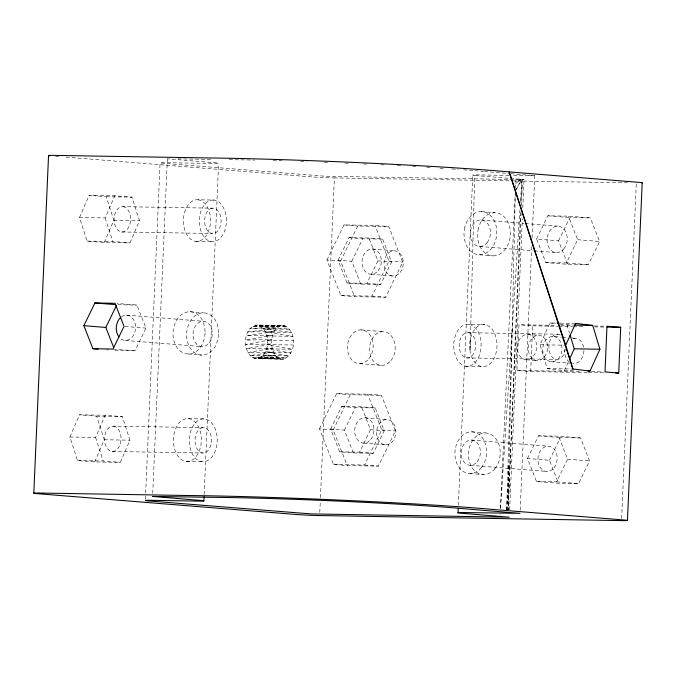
<?xml version="1.0" encoding="UTF-8"?>
<svg xmlns="http://www.w3.org/2000/svg" width="676" height="676" viewBox="0 0 676 676"><rect width="100%" height="100%" fill="white"/><g stroke="black" fill="none" stroke-linecap="round" stroke-linejoin="round"><path stroke-width="0.51" stroke-dasharray="3.38 2.54" d="M508.014 510.008L515.281 194.308M509.062 175.414L481.118 174.94A20.491 0.642 2.5 0 0 474.679 175.456L470.09 351.013L470.69 354.03A21.04 13.689 -89 0 0 490.734 363.063A21.04 13.689 -89 0 0 493.336 331.02A21.04 13.689 -89 0 0 472.389 333.116C469.795 338.659 469.119 345.014 470.09 351.013L470.623 337.932M266.851 335.887L292.835 336.327L265.533 332L291.525 332.431L263.589 328.79L289.598 329.22L261.173 326.474L287.19 326.888L257.877 325.046C272.022 329.727 270.738 358.736 254.565 358.474C241.34 353.066 242.532 326.178 257.877 325.046L284.469 325.612C297.06 331.198 296.603 354.503 283.447 359.117L258.147 358.55L283.447 359.117L260.911 357.291L286.244 358.111L263.386 354.985L288.787 356.024L265.389 351.782L290.9 353.007L266.454 348.816L292.446 349.255L267.333 344.599L293.316 345.03M506.594 509.915L512.205 329.001M507.422 510L509.07 464.209L506.738 509.991M520.537 212.349L508.149 509.907L521.111 213.413M520.934 202.859L521.897 179.647L524.052 179.546L474.679 175.456M145.382 499.446L145.619 494.173M145.661 493.117L160.077 162.857M152.751 493.303L167.352 158.818M204.16 494.57L218.618 163.254M319.799 512.391L320.263 501.845M320.441 497.62L334.4 177.915L510.693 180.864M458.37 505.369L472.786 175.109M521.433 206.028L522.582 179.647M509.62 509.839L522.354 218.585M522.802 208.064L524.052 179.546M587.283 372.51L530.685 371.572L516.963 370.465L518.965 324.759L556.686 325.384M520.174 510.186L531.691 246.402M532.063 237.96L534.784 175.701L510.71 173.681M530.685 371.572L532.68 325.857L518.965 324.759M621.658 518.5L636.31 182.959M515.484 188.241L515.889 179.546M500.46 508.327L515.298 192.195M500.139 515.256L500.155 514.799M500.536 508.335L519.92 210.143M520.537 200.679L521.897 179.647L325.587 176.259L164.082 163.347A16.968 0.532 2.5 0 1 165.992 162.679L210.295 163.423A20.491 0.642 2.5 0 0 213.717 162.637L167.487 158.86M534.784 175.701L510.101 175.43M79.506 217.528L89.088 195.339L114.768 195.77L131.938 197.155L139.526 220.714L129.944 242.895L104.265 242.473L87.094 241.087L79.506 217.528L105.186 217.951L114.768 195.77M104.265 242.473L113.847 220.283L106.259 196.724L89.088 195.339M69.924 436.992L79.506 414.81L105.186 415.241L122.356 416.619L129.944 440.186L120.362 462.367L94.682 461.936L77.512 460.559L69.924 436.992L95.603 437.423L105.186 415.241M94.682 461.936L104.265 439.755L96.676 416.196L79.506 414.81M573.578 370.769L564.333 370.617L547.222 368.597L540.014 344.785L549.926 322.984L556.095 323.086M564.333 370.617L568.643 361.136M114.861 350.481L134.946 350.819L145.991 328.113L136.949 305.07L117.092 303.473M326.93 259.99L343.991 224.914L375.028 225.438L388.742 226.536L402.719 262.127L385.658 297.203L354.621 296.688L340.907 295.581L326.93 259.99L340.653 261.097L354.621 296.688M338.051 260.175L349.002 237.673L368.91 238.003L382.624 239.11L391.598 261.942L380.647 284.452L360.739 284.114L347.025 283.016L338.051 260.175L351.774 261.282L360.739 284.114M340.653 261.097L357.705 226.021L388.742 226.536M351.774 261.282L362.716 238.772L382.624 239.11M347.025 283.016L366.933 283.345L377.876 260.843L368.91 238.003M340.907 295.581L371.944 296.105L388.996 261.029L375.028 225.438M319.495 428.812L336.589 393.66L367.693 394.176L381.408 395.283L395.418 430.958L378.315 466.11L347.21 465.587L333.496 464.48L319.495 428.812L333.209 429.911L347.21 465.587M330.691 428.998L341.634 406.504L361.533 406.834L375.256 407.941L384.213 430.764L373.27 453.266L353.371 452.928L339.656 451.83L330.691 428.998L344.405 430.105L353.371 452.928M333.209 429.911L350.303 394.759L381.408 395.283M344.405 430.105L355.348 407.603L375.256 407.941M339.656 451.83L359.556 452.159L370.499 429.666L361.533 406.834M333.496 464.48L364.601 465.003L381.695 429.851L367.693 394.176M536.583 239.025L547.873 215.813L568.415 216.159L590.359 217.925L599.612 241.476L588.323 264.696L567.781 264.35L545.836 262.584L536.583 239.025L558.537 240.791L567.781 264.35M558.537 240.791L569.826 217.579L590.359 217.925M545.836 262.584L566.37 262.93L577.659 239.718L568.415 216.159M527.491 458.505L538.51 435.834L558.562 436.172L580.515 437.938L589.54 460.939L578.521 483.61L558.469 483.272L536.516 481.506L527.491 458.505L549.436 460.272L558.469 483.272M549.436 460.272L560.463 437.6L580.515 437.938M536.516 481.506L556.568 481.844L567.595 459.173L558.562 436.172M515.349 191.147L521.111 179.63L515.822 181.134M516.354 189.373L521.897 179.647M515.712 183.39L521.111 179.63L515.805 181.514M385.709 444.859L388.218 444.47A12.683 9.625 -85.4 0 0 394.319 438.673L395.418 435.631A12.683 9.625 -85.4 0 0 388.48 419.762A12.683 9.625 -85.4 0 0 376.718 430.933A12.683 9.625 -85.4 0 0 385.709 444.859L363.756 443.093M177.678 158.86L212.475 159.435M511.749 180.881L629.973 182.858M106.259 196.724L131.938 197.155M197.874 199.783A20.829 13.545 -89 0 1 208.225 231.919A20.829 13.545 -89 0 1 184.81 230.043A20.829 13.545 -89 0 1 197.874 199.783L213.768 200.054A20.829 13.545 -89 0 1 224.111 232.189A20.829 13.545 -89 0 1 200.696 230.305A20.829 13.545 -89 0 1 213.768 200.054M122.914 206.67A12.683 8.247 -89 0 1 129.209 226.24A12.683 8.247 -89 0 1 114.954 225.091A12.683 8.247 -89 0 1 122.914 206.67L213.413 208.183A12.683 8.247 -89 0 1 219.708 227.753A12.683 8.247 -89 0 1 205.453 226.604A12.683 8.247 -89 0 1 213.413 208.183M113.847 220.283L139.526 220.714M121.807 231.995L212.306 233.507M196.057 241.383L211.951 241.645M87.094 241.087L112.774 241.518L129.944 242.895M117.861 304.749L136.949 305.07M560.201 323.153L575.606 323.407M559.998 324.167L573.206 325.097M560.877 325.452L572.411 325.646M594.415 326.009L605.941 326.204M469.11 324.379A21.04 13.689 -89 0 1 478.329 357.748A21.04 13.689 -89 0 1 454.804 353.768A21.04 13.689 -89 0 1 469.11 324.379L485.005 324.649M532.68 325.857L557.835 326.28M558.883 326.297L572.504 326.525M573.552 326.542L585.078 326.736M594.508 326.888L606.042 327.083M468.434 332.693A12.683 8.247 -89 0 1 473.994 352.796A12.683 8.247 -89 0 1 459.815 350.396A12.683 8.247 -89 0 1 468.434 332.693L558.156 334.197M267.468 340.18L293.443 340.62M540.014 344.785L565.694 345.208M466.389 357.9L556.111 359.404M465.722 366.215L481.608 366.476M547.222 368.597L572.902 369.028M516.963 370.465L580.895 371.53M591.373 371.707L602.899 371.893M588.331 372.527L604.048 372.789M96.676 416.196L122.356 416.619M188.317 418.647A21.438 13.942 -89 0 1 198.972 451.72A21.438 13.942 -89 0 1 174.864 449.785A21.438 13.942 -89 0 1 188.317 418.647L204.211 418.909A21.438 13.942 -89 0 1 214.858 451.99A21.438 13.942 -89 0 1 190.759 450.047A21.438 13.942 -89 0 1 204.211 418.909M113.331 426.142A12.683 8.247 -89 0 1 119.627 445.712A12.683 8.247 -89 0 1 105.371 444.563A12.683 8.247 -89 0 1 113.331 426.142L203.831 427.654A12.683 8.247 -89 0 1 210.126 447.225A12.683 8.247 -89 0 1 195.871 446.075A12.683 8.247 -89 0 1 203.831 427.654M104.265 439.755L129.944 440.186M112.224 451.467L202.724 452.979M186.449 461.454L202.344 461.725M77.512 460.559L103.191 460.99L120.362 462.367M484.455 171.569L509.662 173.597M55.686 156.317L58.837 156.57M66.18 157.162L310.588 176.816A16.908 0.532 2.5 0 0 334.4 177.915M547.873 215.813L569.826 217.579M481.312 211.605L494.891 212.695M480.94 219.945L524.052 223.41M525.108 223.494L557.7 226.114M577.659 239.718L599.612 241.476M343.991 224.914L357.705 226.021M479.791 246.453L533.415 250.762M534.462 250.847L556.542 252.621M349.002 237.673L362.716 238.772M479.419 254.784L493.007 255.883M566.37 262.93L588.323 264.696M372.239 248.954L394.184 250.72M388.996 261.029L402.719 262.127M377.876 260.843L391.598 261.942M371.132 274.27L393.077 276.036M366.933 283.345L380.647 284.452M371.944 296.105L385.658 297.203M527.525 334.4L538.502 335.279M553.881 336.53A12.683 9.625 -85.4 0 1 559.804 356.666A12.683 9.625 -85.4 0 1 543.31 354.123A12.683 9.625 -85.4 0 1 553.881 336.53L561.198 337.113M562.238 337.197L567.468 337.62M571.651 337.958L575.825 338.296M190.007 311.746L203.586 312.836M361.06 329.854L383.081 331.62M126.454 315.117L203.214 321.286M125.085 326.432L145.991 328.113M526.418 359.725L537.395 360.604M550.788 361.685L569.598 363.198M125.356 340.442L202.107 346.611M359.59 363.62L381.61 365.386M188.156 353.97L201.744 355.069M113.002 349.053L134.946 350.819M106.504 349.813L108.591 349.974M336.589 393.66L350.303 394.759M341.634 406.504L355.348 407.603M364.863 417.776L386.816 419.534M538.51 435.834L560.463 437.6M471.696 431.829L485.275 432.927M381.695 429.851L395.418 430.958M370.499 429.666L384.213 430.764M471.333 440.051L548.092 446.219M567.595 459.173L589.54 460.939M359.556 452.159L373.27 453.266M470.234 465.282L546.994 471.459M364.601 465.003L378.315 466.11M469.871 473.496L483.458 474.594M556.568 481.844L578.521 483.61M549.926 322.984L555.968 323.694M105.186 217.951L112.774 241.518M95.603 437.423L103.191 460.99M567.046 324.995L569.445 332.938M229.172 159.705A160.744 5.053 2.5 0 1 254.827 160.102M273.07 160.55A160.744 5.053 2.5 0 1 282.213 160.804M300.6 161.395A160.744 5.053 2.5 0 1 306.836 161.606M324.21 162.257A160.744 5.053 2.5 0 1 328.316 162.417M344.802 163.093A160.744 5.053 2.5 0 1 348.943 163.279M363.392 163.93A160.744 5.053 2.5 0 1 367.499 164.124M380.774 164.775A160.744 5.053 2.5 0 1 384.805 164.978M397.268 165.628A160.744 5.053 2.5 0 1 401.367 165.857M412.563 166.482A160.744 5.053 2.5 0 1 416.67 166.719M426.7 167.318A160.744 5.053 2.5 0 1 430.595 167.564M439.958 168.163A160.744 5.053 2.5 0 1 444.977 168.493M451.906 168.975A160.744 5.053 2.5 0 1 458.421 169.439M463.601 169.828A160.744 5.053 2.5 0 1 473.825 170.648M474.848 170.732A160.744 5.053 2.5 0 1 483.408 171.484M121.57 316.731A12.683 9.625 -85.4 0 1 134.11 320.644A12.683 9.625 -85.4 0 1 131.668 337.577A12.683 9.625 -85.4 0 1 118.706 336.614M565.237 349.002A12.683 8.247 -89 0 1 555.047 359.108A12.683 8.247 -89 0 1 549.301 342.985A12.683 8.247 -89 0 1 560.235 334.983M573.307 338.338A12.683 9.625 -85.4 0 1 583.667 347.413M583.92 350.692A12.683 9.625 -85.4 0 1 572.733 363.451M569.572 362.184A12.683 9.625 -85.4 0 1 564.764 349.399M271.752 339.555C271.059 346.771 272.986 356.184 280.591 358.973L254.565 358.474L277.87 357.697L252.494 357.646L275.462 355.373L249.993 355.551L273.535 352.154L247.94 352.517L272.225 348.258L246.47 348.757L271.617 343.966L245.692 344.523L271.752 339.555C272.411 333.074 276.729 324.311 284.469 325.612L255.004 325.164L281.613 325.469L252.241 326.423L278.816 326.474L249.774 328.73L276.281 328.561L247.771 331.941L274.16 331.578L246.368 335.82L272.614 335.33L245.658 340.113L271.752 339.555M464.75 227.339L463.947 232.924L464.26 238.518L465.671 243.757A21.624 16.41 -85.4 0 0 490.201 249.917A21.624 16.41 -85.4 0 0 491.646 216.835A21.624 16.41 -85.4 0 0 466.617 222.159L464.75 227.339M478.329 228.437L477.526 234.014L477.839 239.608L479.25 244.847A21.624 16.41 -85.4 0 0 503.781 251.007A21.624 16.41 -85.4 0 0 505.225 217.925A21.624 16.41 -85.4 0 0 480.197 223.257L478.329 228.437M205.141 333.124L204.236 338.913L202.53 343.645A21.142 16.047 -85.4 0 1 178.05 348.858A21.142 16.047 -85.4 0 1 179.47 316.512A21.142 16.047 -85.4 0 1 203.451 322.536L204.744 327.319L205.141 333.124M218.72 334.223L217.816 340.003L216.109 344.743A21.142 16.047 -85.4 0 1 191.638 349.957A21.142 16.047 -85.4 0 1 193.049 317.602A21.142 16.047 -85.4 0 1 217.03 323.627L218.323 328.418L218.72 334.223M487.083 242.684A13.275 10.072 -85.4 0 0 483.534 220.435A13.275 10.072 -85.4 0 0 470.479 236.465A13.275 10.072 -85.4 0 0 487.083 242.684M563.843 248.861A13.275 10.072 -85.4 0 0 560.294 226.612A13.275 10.072 -85.4 0 0 547.239 242.642A13.275 10.072 -85.4 0 0 563.843 248.861M494.925 468.679A20.863 15.835 -85.4 0 0 489.339 433.705A20.863 15.835 -85.4 0 0 468.823 458.894A20.863 15.835 -85.4 0 0 494.925 468.679M390.905 360.595A16.908 12.827 -85.4 0 0 386.385 332.254A16.908 12.827 -85.4 0 0 369.755 352.669A16.908 12.827 -85.4 0 0 390.905 360.595M368.885 358.821A16.908 12.827 -85.4 0 0 364.356 330.48A16.908 12.827 -85.4 0 0 347.726 350.895A16.908 12.827 -85.4 0 0 368.885 358.821M209.078 343.019A12.683 9.625 -85.4 0 0 205.69 321.759A12.683 9.625 -85.4 0 0 193.218 337.07A12.683 9.625 -85.4 0 0 209.078 343.019M481.346 467.581A20.863 15.835 -85.4 0 0 475.76 432.615A20.863 15.835 -85.4 0 0 455.244 457.804A20.863 15.835 -85.4 0 0 481.346 467.581M553.94 467.877A12.633 9.591 -85.4 0 0 550.56 446.692A12.633 9.591 -85.4 0 0 538.13 461.953A12.633 9.591 -85.4 0 0 553.94 467.877M477.18 461.7A12.633 9.591 -85.4 0 0 473.8 440.515A12.633 9.591 -85.4 0 0 461.37 455.776A12.633 9.591 -85.4 0 0 477.18 461.7M378.104 270.679A12.683 9.625 -85.4 0 0 374.707 249.427A12.683 9.625 -85.4 0 0 362.235 264.73A12.683 9.625 -85.4 0 0 378.104 270.679M400.048 272.445A12.683 9.625 -85.4 0 0 396.66 251.193A12.683 9.625 -85.4 0 0 384.188 266.496A12.683 9.625 -85.4 0 0 400.048 272.445M370.727 439.501A12.683 9.625 -85.4 0 0 367.338 418.25A12.683 9.625 -85.4 0 0 354.866 433.553A12.683 9.625 -85.4 0 0 370.727 439.501M544.366 357.012A12.683 9.625 -85.4 0 0 540.977 335.752A12.683 9.625 -85.4 0 0 528.505 351.064A12.683 9.625 -85.4 0 0 544.366 357.012M533.389 356.125A12.683 9.625 -85.4 0 0 530.001 334.873A12.683 9.625 -85.4 0 0 517.529 350.185A12.683 9.625 -85.4 0 0 533.389 356.125"/><path stroke-width="1.01" d="M33.8 493.21L48.545 155.564M203.882 500.899L204.067 496.674M458.049 512.754L458.235 508.538M618.717 373.034L620.712 327.328L606.989 326.221L604.995 371.927L618.717 373.034L615.574 372.983M627.455 520.435L642.2 182.79M590.013 371.04L572.902 369.028L565.694 345.208L575.606 323.407L592.725 325.426L599.925 349.238L590.013 371.04L587.959 371.006M569.505 359.235L574.245 348.816L570.045 334.916M83.866 325.671L94.91 302.966L114.996 303.304L124.046 326.347L113.002 349.053L92.916 348.715L83.866 325.671L105.819 327.438L113.729 347.599M105.819 327.438L116.399 305.679M557.117 323.103L559.17 323.136M574.237 325.114L592.725 325.426M607.09 327.1L620.712 327.328M574.245 348.816L599.925 349.238M94.91 302.966L115.816 304.648M92.916 348.715L98.138 349.137M565.694 345.208L509.172 171.915A194.122 6.101 2.5 0 0 205.208 157.914L54.46 155.395A16.976 0.532 2.5 0 0 50.151 155.843M572.902 369.028L509.172 171.915L638.169 182.292A16.908 0.532 2.5 0 1 641.854 182.909M118.706 336.614A12.683 9.625 -85.4 0 1 120.835 317.314M152.624 496.429L198.972 500.282A20.491 0.642 2.5 0 1 195.55 501.068L151.255 500.325A16.968 0.532 2.5 0 0 149.345 500.992L310.842 513.904L509.315 517.191L462.95 513.38A20.491 0.642 2.5 0 1 466.381 512.585L520.038 513.346L468.662 509.129A160.744 5.053 2.5 0 0 212.492 497.333L152.624 496.429M190.471 495.559L39.723 493.041A16.976 0.532 2.5 0 0 37.797 493.708L295.843 514.461A16.908 0.532 2.5 0 0 319.663 515.56L621.565 520.605A16.908 0.532 2.5 0 0 623.433 519.937L494.426 509.56A194.122 6.101 2.5 0 0 190.471 495.559"/></g></svg>
